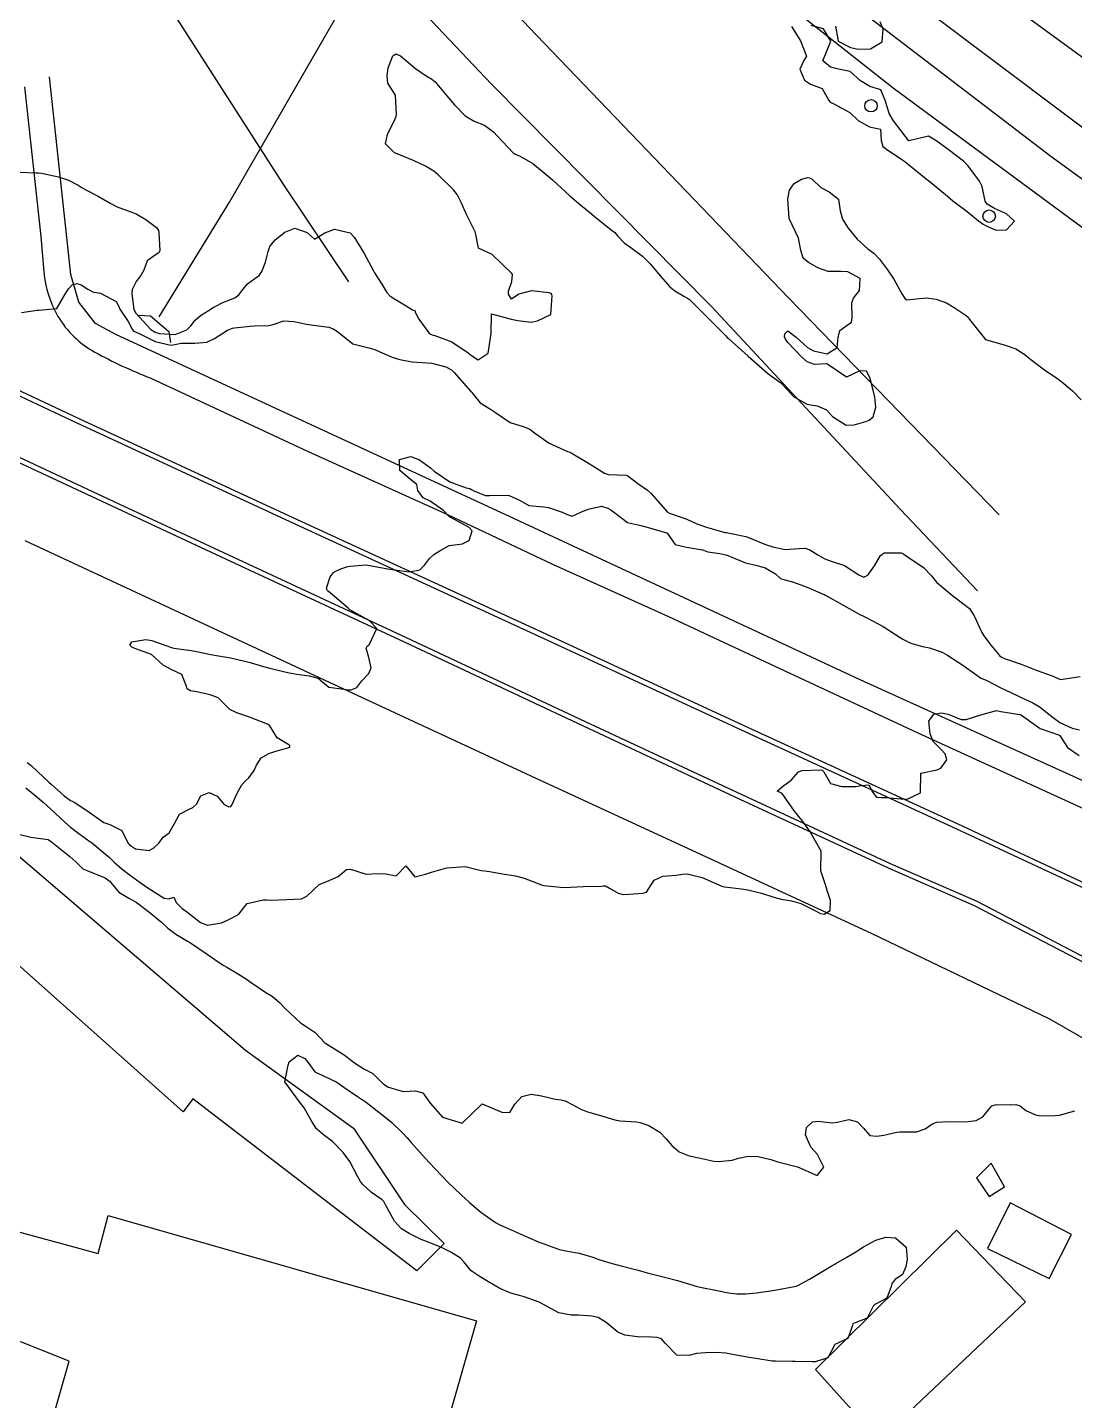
# Model space of a CAD drawing. Header units: metres. Extents: x 307586 to 320046, y 7427249 to 7434250.
# Drawn here: x 308590 to 308696, y 7432906.7 to 7433045.7 of the extents above; entities that cross this region are included whole.
import ezdxf

# ---------------------------------------------------------------- set-up
doc = ezdxf.new("R2010")
doc.units = ezdxf.units.M
doc.header["$MEASUREMENT"] = 0
for name, color, linetype in [('Area Verde e Lazer', 45, 'Continuous'), ('Curvas de Nivel 1m', 11, 'Continuous'), ('Curvas de Nivel 5m', 15, 'Continuous'), ('Divisa', 42, 'FENCELINE2'), ('Edificações', 30, 'Continuous'), ('Hidrografia', 140, 'Continuous'), ('Linha Férrea', 20, 'Continuous'), ('Pontes_Viadutos_Tubos', 190, 'Continuous'), ('Postes', 20, 'Continuous'), ('Vias Primárias', 230, 'Continuous')]:
    doc.layers.add(name, color=color, linetype=linetype)
doc.linetypes.add('FENCELINE2', pattern='A,0.25,-0.1,[132,ltypeshp.shx,S=0.1,R=0,X=-0.1,Y=0],-0.1,1', length=1.45)

msp = doc.modelspace()

# ---------------------------------------------------------------- linework, layer by layer
at = {"layer": 'Area Verde e Lazer'}
msp.add_lwpolyline([(308786.79, 7432906.63), (308789.59, 7432909.6), (308793.39, 7432912.07, 0.751733), (308792.97, 7432913.46), (308787.46, 7432915.95), (308779.92, 7432919.49), (308766.24, 7432925.82), (308751.73, 7432932.62), (308738.84, 7432938.96), (308726.2, 7432944.93), (308712.39, 7432951.35), (308698.52, 7432957.83), (308684.01, 7432964.61), (308663.17, 7432974.19), (308642.76, 7432983.64), (308618.02, 7432995.02), (308595.06, 7433005.67), (308572.09, 7433016.47)], format="xyb", dxfattribs=at)
msp.add_lwpolyline([(308581.1, 7433005.99), (308598.79, 7432997.73), (308611.82, 7432991.66), (308628.36, 7432983.98), (308646.48, 7432975.47), (308662.35, 7432968.06), (308677.35, 7432961.09), (308686.06, 7432957.29), (308698.23, 7432950.95), (308706.23, 7432946.51), (308714.54, 7432941.16), (308722, 7432935.96), (308728.53, 7432931.04), (308736.59, 7432923.43), (308747.77, 7432913.28), (308754.9, 7432907.67), (308763.75, 7432901.5)], dxfattribs=at)
at = {"layer": 'Curvas de Nivel 1m', "flags": 128}
for points, elevation in [([(308667.36, 7433045.81), (308668.28, 7433044.38), (308668.87, 7433042.83), (308668.62, 7433042.38), (308668.19, 7433041.5), (308668.67, 7433040.38), (308669.29, 7433039.97), (308670.48, 7433039.55), (308671.15, 7433038.34), (308671.27, 7433038.18), (308671.63, 7433037.98), (308673.25, 7433037.12), (308674.1, 7433036.31), (308675.24, 7433035.68), (308676.37, 7433035.42), (308676.43, 7433034.28), (308676.62, 7433033.68), (308677.21, 7433033.23), (308678.68, 7433032.26), (308679.2, 7433031.85), (308680.99, 7433030.41), (308681.17, 7433030.27), (308681.23, 7433030.22), (308683.16, 7433028.63), (308683.7, 7433028.19), (308685.14, 7433027.1), (308686.29, 7433026.16), (308686.77, 7433025.81), (308687.12, 7433025.61), (308688.07, 7433025.19), (308689.11, 7433025.24), (308689.94, 7433026.12), (308689.13, 7433026.87), (308687.89, 7433027.4), (308687.15, 7433027.84), (308686.97, 7433028.15), (308686.64, 7433029.63), (308686.4, 7433030.16), (308685.2, 7433031.74), (308684.77, 7433032.18), (308683.21, 7433033.38), (308682.06, 7433034.21), (308681.23, 7433034.72), (308679.22, 7433034.25), (308677.67, 7433036.27), (308677.25, 7433037), (308676.89, 7433038.28), (308676.4, 7433039.4), (308675.29, 7433039.76), (308674.36, 7433040.31), (308673.31, 7433041.26), (308672.13, 7433041.51), (308671.31, 7433041.7), (308670.54, 7433042.35), (308671.34, 7433044.34), (308670.59, 7433045.58), (308669.36, 7433045.92)], 711), ([(308671.83, 7433045.86), (308672.09, 7433044.33), (308673.34, 7433043.7), (308674.11, 7433043.54), (308675.34, 7433043.56), (308676.54, 7433044.28), (308676.65, 7433045.57), (308676.33, 7433046.29)], 711), ([(308589.17, 7433031.08), (308590.88, 7433031.01), (308591.17, 7433031.02), (308591.47, 7433030.99), (308593.17, 7433030.61), (308594.18, 7433030.25), (308595.16, 7433029.77), (308595.46, 7433029.56), (308596.02, 7433029.25), (308597.14, 7433028.68), (308598.41, 7433027.94), (308599.13, 7433027.57), (308600.12, 7433027.2), (308600.87, 7433026.93), (308601.12, 7433026.82), (308602.01, 7433026.28), (308603.11, 7433025.48), (308603.3, 7433025.16), (308603.34, 7433024.92), (308603.42, 7433023.16), (308603.32, 7433022.91), (308603.08, 7433022.73), (308602.14, 7433022.1), (308601.82, 7433021.17), (308601.54, 7433020.69), (308601.04, 7433020.02), (308600.64, 7433019.19), (308600.6, 7433018.76), (308600.81, 7433017.18), (308601.01, 7433016.79), (308602.54, 7433015.16), (308602.98, 7433014.87), (308603.4, 7433014.74), (308604.98, 7433014.65), (308606.18, 7433015.12), (308606.57, 7433015.53), (308607, 7433016.1), (308607.56, 7433016.55), (308608.42, 7433017.1), (308608.77, 7433017.34), (308609.02, 7433017.49), (308609.82, 7433017.87), (308611.03, 7433018.37), (308611.43, 7433018.65), (308611.75, 7433019.05), (308612.32, 7433019.77), (308613.05, 7433020.31), (308613.48, 7433020.61), (308613.76, 7433021.03), (308614.13, 7433021.96), (308614.41, 7433023.03), (308614.56, 7433023.55), (308615.1, 7433024.24), (308616.08, 7433025.01), (308617.11, 7433025.42), (308618.33, 7433024.98), (308619.1, 7433024.3), (308620.14, 7433024.95), (308621.11, 7433025.32), (308622.69, 7433024.92), (308623.1, 7433024.51), (308624.08, 7433022.91), (308625.06, 7433021.08), (308625.15, 7433020.9), (308625.89, 7433019.74), (308626.41, 7433018.88), (308626.71, 7433018.55), (308627.03, 7433018.37), (308628.35, 7433017.53), (308629.02, 7433017.15), (308629.23, 7433017.06), (308629.32, 7433016.85), (308629.66, 7433016.18), (308630.67, 7433014.82), (308630.84, 7433014.68), (308630.98, 7433014.62), (308631.27, 7433014.53), (308632.97, 7433013.9), (308634.63, 7433012.78), (308634.96, 7433012.5), (308635.65, 7433012.07), (308636.67, 7433012.75), (308636.98, 7433014.75), (308637.01, 7433016.75), (308639, 7433016.19), (308639.65, 7433016.07), (308641, 7433015.89), (308641.67, 7433016.03), (308643.01, 7433016.68), (308643.15, 7433018.56), (308643.12, 7433018.68), (308643.03, 7433018.78), (308642.84, 7433018.87), (308641.04, 7433019.07), (308639.75, 7433018.72), (308639.03, 7433018.23), (308638.71, 7433018.73), (308638.73, 7433019.04), (308639.05, 7433020.02), (308639.11, 7433020.73), (308639.05, 7433020.81), (308637.08, 7433022.75), (308635.69, 7433023.37), (308635.4, 7433024.78), (308635.35, 7433025.02), (308635.11, 7433025.51), (308634.47, 7433026.79), (308633.98, 7433027.95), (308633.53, 7433028.8), (308633.16, 7433029.29), (308631.62, 7433030.82), (308631.18, 7433031.17), (308630.32, 7433031.7), (308629.19, 7433032.24), (308627.61, 7433032.87), (308627.2, 7433033.04), (308626.28, 7433033.95), (308626.48, 7433034.88), (308627.24, 7433036.48), (308627.35, 7433036.76), (308627.37, 7433036.87), (308627.27, 7433038.87), (308626.5, 7433040.1), (308626.45, 7433040.88), (308626.55, 7433041.64), (308627.01, 7433042.87), (308627.32, 7433043.06), (308627.78, 7433042.87), (308629.3, 7433041.58), (308630.38, 7433040.83), (308630.96, 7433040.49), (308631.29, 7433040.21), (308632.49, 7433038.81), (308633.26, 7433037.88), (308634.34, 7433036.79), (308635.24, 7433036.24), (308636.29, 7433035.82), (308637.23, 7433035.14), (308637.58, 7433034.75), (308639.21, 7433033.05), (308639.39, 7433032.91), (308639.83, 7433032.72), (308641.19, 7433031.94), (308642.75, 7433030.68), (308643.17, 7433030.31), (308644.96, 7433028.66), (308645.15, 7433028.49), (308646.05, 7433027.73), (308647.13, 7433026.85), (308647.39, 7433026.63), (308649.11, 7433025.25), (308649.47, 7433024.96), (308649.77, 7433024.6), (308650.41, 7433023.91), (308651.09, 7433023.46), (308652.28, 7433022.57), (308653.07, 7433021.78), (308654.11, 7433020.55), (308655.04, 7433019.46), (308655.55, 7433019.05), (308656.46, 7433018.52), (308656.84, 7433018.32), (308657.03, 7433018.18), (308658.74, 7433016.49), (308659.01, 7433016.22), (308660.76, 7433014.46), (308660.86, 7433014.34), (308660.98, 7433014.23), (308662.96, 7433012.44), (308664.94, 7433010.72), (308665.35, 7433010.41), (308666.27, 7433009.74), (308666.92, 7433009.08), (308667.56, 7433008.38), (308668.91, 7433007.58), (308669.97, 7433007.42), (308670.9, 7433007.01), (308671.5, 7433006.33), (308672.88, 7433005.47), (308673.71, 7433005.48), (308674.89, 7433005.82), (308675.22, 7433005.96), (308675.63, 7433006.29), (308675.9, 7433007.28), (308675.81, 7433008.29), (308675.64, 7433009.01), (308675.28, 7433010.29), (308674.94, 7433010.92), (308674.28, 7433010.97), (308672.93, 7433010.32), (308670.95, 7433011.68), (308669.7, 7433011.61), (308668.96, 7433011.86), (308668.36, 7433012.38), (308666.98, 7433013.84), (308666.74, 7433014.16), (308666.66, 7433014.39), (308666.68, 7433014.7), (308666.99, 7433015.02), (308667.84, 7433014.38), (308668.97, 7433013.34), (308669.59, 7433012.98), (308670.97, 7433012.67), (308671.97, 7433013.33), (308672.08, 7433014.33), (308672.26, 7433015.06), (308673, 7433015.6), (308673.43, 7433015.89), (308673.51, 7433016.32), (308673.48, 7433017.86), (308673.63, 7433018.31), (308674.24, 7433019.11), (308674.3, 7433020.31), (308673.06, 7433021), (308672.37, 7433021.02), (308671.06, 7433021.02), (308670.04, 7433021.39), (308669.08, 7433021.93), (308668.54, 7433022.38), (308668.29, 7433023.18), (308668.08, 7433024.38), (308667.12, 7433026.39), (308666.98, 7433028.39), (308667.16, 7433029.25), (308667.62, 7433029.94), (308668.36, 7433030.38), (308669.02, 7433030.53), (308669.17, 7433030.51), (308669.44, 7433030.37), (308670.33, 7433029.52), (308671.16, 7433029.07), (308672.13, 7433028.33), (308672.3, 7433027.16), (308672.52, 7433026.33), (308673.11, 7433025.41), (308674.01, 7433024.31), (308675.09, 7433023.32), (308675.69, 7433022.89), (308676.28, 7433022.28), (308677.07, 7433021.19), (308677.7, 7433020.26), (308678.52, 7433018.77), (308678.87, 7433018.25), (308679.03, 7433018.15), (308679.98, 7433018.24), (308681.03, 7433018.35), (308682, 7433018.21), (308683.03, 7433017.86), (308683.83, 7433017.39), (308685.02, 7433016.57), (308685.23, 7433016.39), (308685.39, 7433016.17), (308686.98, 7433014.15), (308688.98, 7433013.57), (308690.05, 7433013.19), (308690.97, 7433012.61), (308691.24, 7433012.38), (308691.58, 7433012.1), (308692.95, 7433011.07), (308694.41, 7433010.07), (308694.93, 7433009.69), (308695.81, 7433008.94), (308696.68, 7433008.03)], 712), ([(308589.45, 7433016.88), (308591.01, 7433017.09), (308591.2, 7433017.11), (308593.01, 7433017.28), (308593.76, 7433018.54), (308594.2, 7433019.27), (308594.59, 7433019.71), (308595.04, 7433019.81), (308595.46, 7433019.68), (308596.16, 7433019.24), (308596.73, 7433018.93), (308597.03, 7433018.9), (308597.43, 7433018.83), (308599.02, 7433017.99), (308599.27, 7433017.46), (308599.39, 7433017.2), (308600.22, 7433015.97), (308600.65, 7433015.18), (308600.78, 7433014.98), (308600.98, 7433014.9), (308601.49, 7433014.66), (308602.97, 7433013.92), (308604.54, 7433013.57), (308604.97, 7433013.62), (308605.59, 7433013.75), (308606.97, 7433013.78), (308608.2, 7433013.86), (308608.97, 7433014.23), (308610.3, 7433015.07), (308610.78, 7433015.27), (308610.99, 7433015.31), (308612.57, 7433015.47), (308612.99, 7433015.51), (308614.47, 7433015.55), (308614.99, 7433015.68), (308615.97, 7433016.03), (308617, 7433015.97), (308618.27, 7433015.7), (308618.99, 7433015.59), (308620.54, 7433015.39), (308620.99, 7433015.23), (308621.43, 7433014.94), (308622.97, 7433013.69), (308624.59, 7433013.28), (308624.97, 7433013.19), (308625.18, 7433013.11), (308625.69, 7433012.89), (308626.95, 7433012.34), (308627.71, 7433012.11), (308628.95, 7433011.87), (308629.98, 7433011.81), (308630.95, 7433011.74), (308632.37, 7433011.37), (308632.94, 7433011.06), (308633.22, 7433010.8), (308634.91, 7433008.88), (308634.97, 7433008.83), (308635.02, 7433008.78), (308635.86, 7433007.72), (308636.9, 7433007.08), (308637.42, 7433006.74), (308638.88, 7433005.73), (308640.3, 7433005.28), (308640.87, 7433005.07), (308641.34, 7433004.7), (308642.85, 7433003.63), (308644.7, 7433002.81), (308644.84, 7433002.77), (308644.93, 7433002.74), (308645.05, 7433002.66), (308646.83, 7433001.63), (308648.45, 7433000.61), (308648.81, 7433000.48), (308650.62, 7433000.39), (308650.81, 7433000.33), (308651.8, 7432999.57), (308652.8, 7432998.89), (308653.17, 7432998.56), (308654.77, 7432996.69), (308654.84, 7432996.61), (308655.02, 7432996.54), (308656.76, 7432995.93), (308657.77, 7432995.49), (308658.75, 7432995.12), (308660.6, 7432994.61), (308660.74, 7432994.58), (308661.44, 7432994.45), (308662.74, 7432994.2), (308663.11, 7432994.07), (308664.73, 7432993.37), (308665.46, 7432993.14), (308666.73, 7432992.88), (308668.12, 7432992.98), (308668.73, 7432993), (308669.22, 7432992.85), (308670.01, 7432992.35), (308670.72, 7432991.92), (308671.36, 7432991.69), (308672.71, 7432991.25), (308674.16, 7432990.31), (308674.69, 7432990.09), (308675.09, 7432990.29), (308675.77, 7432991.22), (308676.37, 7432992.28), (308676.73, 7432992.53), (308678.45, 7432992.53), (308678.72, 7432992.39), (308678.95, 7432992.25), (308680.71, 7432991.05), (308681.53, 7432990.22), (308682.03, 7432989.56), (308682.68, 7432989.02), (308683.69, 7432988.19), (308684.67, 7432987.43), (308685.39, 7432986.9), (308685.86, 7432986.16), (308686.63, 7432984.47), (308686.83, 7432984.15), (308687.58, 7432983.17), (308688.4, 7432982.13), (308688.6, 7432981.97), (308688.9, 7432981.83), (308690.59, 7432981.28), (308691.94, 7432980.74), (308692.58, 7432980.49), (308693.75, 7432980.07), (308694.57, 7432979.72), (308696.57, 7432980.03)], 713), ([(308590.02, 7432971.31), (308590.27, 7432971.12), (308590.45, 7432970.98), (308592.23, 7432969.28), (308592.43, 7432969.1), (308593.77, 7432967.92), (308594.41, 7432967.46), (308594.56, 7432967.41), (308594.84, 7432967.25), (308596.4, 7432966.2), (308597.76, 7432965.22), (308598.38, 7432965.02), (308599.6, 7432964.41), (308600.19, 7432963.18), (308600.36, 7432962.96), (308600.96, 7432962.57), (308602.35, 7432962.4), (308602.84, 7432962.67), (308603.32, 7432963.15), (308603.76, 7432963.75), (308604.37, 7432964.19), (308604.91, 7432965.13), (308605.44, 7432966.08), (308606.41, 7432966.59), (308606.76, 7432966.76), (308607.13, 7432967.1), (308607.58, 7432967.94), (308608.42, 7432968.27), (308609.23, 7432967.89), (308609.93, 7432967.07), (308610.41, 7432966.81), (308610.61, 7432966.86), (308610.77, 7432967.06), (308611.27, 7432968.21), (308611.75, 7432969.05), (308612.07, 7432969.41), (308612.44, 7432969.77), (308612.97, 7432970.51), (308613.23, 7432971.03), (308613.7, 7432971.79), (308614.47, 7432972.21), (308615.07, 7432972.42), (308616.48, 7432972.82), (308616.6, 7432972.87), (308616.6, 7432972.99), (308616.48, 7432973.11), (308615.31, 7432973.82), (308614.57, 7432975.02), (308614.5, 7432975.1), (308614.34, 7432975.19), (308612.52, 7432975.89), (308611.22, 7432976.35), (308610.53, 7432976.67), (308610.13, 7432977.07), (308609.33, 7432977.87), (308608.54, 7432978.16), (308607.18, 7432978.47), (308606.55, 7432978.58), (308606.2, 7432978.77), (308606.11, 7432979.12), (308605.65, 7432980.21), (308604.57, 7432980.72), (308603.78, 7432981.15), (308602.59, 7432982.23), (308600.92, 7432982.85), (308600.6, 7432982.97), (308600.4, 7432983.18), (308600.61, 7432983.54), (308602.01, 7432983.77), (308602.61, 7432983.65), (308604.03, 7432983.15), (308604.6, 7432982.94), (308604.85, 7432982.89), (308606.6, 7432982.66), (308607.14, 7432982.56), (308608.59, 7432982.26), (308609.59, 7432982.08), (308610.59, 7432981.89), (308612.05, 7432981.58), (308612.58, 7432981.44), (308613.94, 7432981.03), (308614.57, 7432980.85), (308616.07, 7432980.5), (308616.57, 7432980.39), (308617.31, 7432980.24), (308618.56, 7432980.07), (308619.46, 7432979.85), (308620.55, 7432978.94), (308622.55, 7432978.67), (308622.81, 7432978.66), (308623.37, 7432978.91), (308623.87, 7432979.59), (308624.57, 7432980.33), (308624.82, 7432980.9), (308624.59, 7432981.95), (308624.32, 7432982.9), (308624.43, 7432983.08), (308624.61, 7432983.23), (308625.4, 7432984.89), (308624.63, 7432985.7), (308622.98, 7432986.59), (308622.65, 7432986.78), (308622.48, 7432986.92), (308620.67, 7432988.5), (308620.42, 7432988.69), (308620.31, 7432988.95), (308620.68, 7432990.12), (308621.06, 7432990.57), (308621.74, 7432990.93), (308622.46, 7432991.15), (308622.7, 7432991.18), (308624.3, 7432991.31), (308624.7, 7432991.27), (308626.69, 7432990.87), (308628.69, 7432990.63), (308629.76, 7432990.83), (308630.22, 7432991.3), (308630.71, 7432991.95), (308631.17, 7432992.36), (308631.87, 7432992.81), (308632.41, 7432993.11), (308632.73, 7432993.27), (308634.06, 7432993.46), (308634.73, 7432993.8), (308635.03, 7432994.78), (308634.75, 7432995.09), (308634.05, 7432995.49), (308632.76, 7432996.18), (308632.13, 7432996.81), (308630.78, 7432997.76), (308630.08, 7432998.12), (308629.54, 7432998.84), (308629.43, 7432999.47), (308628.8, 7432999.95), (308627.73, 7433000.86), (308627.7, 7433001.99), (308628.83, 7433002.29), (308629.72, 7433001.95), (308630.82, 7433001.14), (308631.2, 7433000.82), (308632.8, 7432999.74), (308634.45, 7432999.13), (308634.8, 7432999.04), (308634.97, 7432998.95), (308635.29, 7432998.77), (308636.38, 7432998.35), (308636.79, 7432998.33), (308637.17, 7432998.37), (308638.79, 7432998.35), (308639.91, 7432997.84), (308640.78, 7432997.33), (308642.26, 7432997.21), (308642.78, 7432997.14), (308644.14, 7432996.67), (308644.77, 7432996.38), (308645.16, 7432996.26), (308646.04, 7432996.64), (308646.78, 7432996.95), (308648.14, 7432997.25), (308648.78, 7432997.07), (308649.08, 7432996.9), (308649.48, 7432996.6), (308650.76, 7432995.62), (308651.99, 7432995.33), (308652.75, 7432995.12), (308654.71, 7432994.57), (308654.74, 7432994.56), (308654.78, 7432994.54), (308655.58, 7432993.38), (308656.73, 7432993.12), (308658.37, 7432992.85), (308658.73, 7432992.7), (308658.89, 7432992.65), (308660.1, 7432992.47), (308660.72, 7432992.35), (308660.91, 7432992.26), (308662.71, 7432991.53), (308663.87, 7432991.26), (308664.7, 7432991.02), (308665.74, 7432990.4), (308666.25, 7432989.95), (308666.69, 7432989.81), (308667.46, 7432989.6), (308668.68, 7432989.15), (308669.25, 7432988.93), (308670.58, 7432988.34), (308670.64, 7432988.31), (308670.67, 7432988.3), (308670.75, 7432988.27), (308672.66, 7432987.19), (308674.29, 7432986.3), (308674.65, 7432986.11), (308675, 7432985.94), (308676.63, 7432985.07), (308677.89, 7432984.26), (308678.62, 7432983.81), (308679.45, 7432983.4), (308680.61, 7432983.05), (308681.31, 7432982.92), (308682.61, 7432982.48), (308683.07, 7432982.2), (308684.59, 7432981.24), (308686.11, 7432980.16), (308686.37, 7432979.95), (308686.57, 7432979.84), (308687.12, 7432979.6), (308688.56, 7432978.88), (308690.2, 7432978.11), (308690.55, 7432977.94), (308691.8, 7432977.35), (308692.54, 7432976.91), (308693.56, 7432976.07), (308694.52, 7432975.35), (308695.76, 7432974.8), (308696.51, 7432974.61)], 714), ([(308589.12, 7432964.07), (308590.37, 7432963.74), (308592.12, 7432963.53), (308592.36, 7432963.36), (308592.47, 7432963.28), (308594.34, 7432961.81), (308594.93, 7432961.25), (308595.64, 7432960.55), (308596.32, 7432960.29), (308597.89, 7432959.64), (308598.31, 7432959.34), (308598.39, 7432959.29), (308598.46, 7432959.21), (308599.28, 7432958.18), (308600.3, 7432957.59), (308601.03, 7432957.17), (308602.28, 7432956.21), (308603.59, 7432955.15), (308604.26, 7432954.55), (308605.04, 7432953.92), (308606.24, 7432953.23), (308606.45, 7432953.11), (308608.23, 7432951.91), (308609.44, 7432951.07), (308609.91, 7432950.76), (308610.21, 7432950.59), (308611.31, 7432949.94), (308612.2, 7432949.37), (308612.68, 7432949.04), (308614.18, 7432948.04), (308614.8, 7432947.64), (308615.53, 7432947), (308616.16, 7432946.38), (308617.66, 7432944.97), (308618.14, 7432944.64), (308619.17, 7432943.99), (308620.12, 7432942.94), (308622.1, 7432941.7), (308623.12, 7432940.91), (308624.09, 7432940.28), (308625, 7432939.81), (308625.92, 7432938.87), (308626.01, 7432938.81), (308626.07, 7432938.77), (308626.46, 7432938.47), (308628.06, 7432938.01), (308629.31, 7432938.08), (308630.06, 7432937.86), (308630.78, 7432936.81), (308632.03, 7432935.42), (308634.02, 7432934.78), (308635.04, 7432935.77), (308636.05, 7432936.75), (308638.04, 7432935.92), (308638.87, 7432935.89), (308639.37, 7432936.71), (308640.06, 7432937.51), (308641.02, 7432937.73), (308642.06, 7432937.57), (308643.49, 7432937.23), (308644.06, 7432937.15), (308644.46, 7432937.06), (308645.22, 7432936.64), (308646.05, 7432936.21), (308646.73, 7432935.94), (308648.04, 7432935.56), (308649.49, 7432935.13), (308650.03, 7432935.03), (308651.66, 7432934.94), (308652.03, 7432934.87), (308652.92, 7432934.55), (308654.02, 7432933.89), (308654.68, 7432933.2), (308655.24, 7432932.52), (308655.99, 7432931.89), (308656.99, 7432931.5), (308657.98, 7432931.29), (308659.51, 7432930.94), (308659.98, 7432930.9), (308661.37, 7432931.06), (308661.98, 7432931.24), (308662.96, 7432931.46), (308663.99, 7432931.42), (308665.27, 7432931.12), (308665.98, 7432930.89), (308667.97, 7432930.37), (308669.96, 7432929.5), (308670.62, 7432930.34), (308669.99, 7432931.62), (308669.33, 7432932.36), (308668.77, 7432933.61), (308668.89, 7432934.36), (308669.47, 7432934.92), (308670.03, 7432935.01), (308671.52, 7432934.84), (308672.03, 7432934.9), (308673.16, 7432935.18), (308674.03, 7432934.92), (308674.65, 7432934.29), (308675.28, 7432933.55), (308676.01, 7432933.47), (308676.7, 7432933.58), (308678.02, 7432933.9), (308678.34, 7432933.92), (308680.02, 7432933.93), (308680.9, 7432934.22), (308681.56, 7432934.68), (308682.03, 7432934.9), (308683.28, 7432934.95), (308684.03, 7432934.92), (308685.25, 7432934.95), (308686.04, 7432935.05), (308686.74, 7432935.45), (308687.28, 7432936.14), (308687.64, 7432936.55), (308688.06, 7432936.68), (308689.51, 7432936.66), (308690.06, 7432936.68), (308690.49, 7432936.54), (308691.08, 7432936.09), (308692.05, 7432935.63), (308692.59, 7432935.53), (308694.05, 7432935.57), (308694.48, 7432935.62), (308696.05, 7432936.03)], 716)]:
    msp.add_lwpolyline(points, dxfattribs=dict(at, elevation=elevation))
at = {"layer": 'Curvas de Nivel 1m', "elevation": 717, "flags": 128}
msp.add_lwpolyline([(308677.89, 7432923.17), (308678.98, 7432922.24), (308679.08, 7432921.03), (308678.92, 7432920.24), (308678.61, 7432919.48), (308677.84, 7432918.97), (308677.52, 7432918.57), (308677.46, 7432918.25), (308677, 7432917.08), (308675.81, 7432916.45), (308675.63, 7432916.27), (308675.01, 7432915.06), (308673.79, 7432914.59), (308673.58, 7432914.51), (308673.52, 7432914.3), (308673.07, 7432913.01), (308671.76, 7432912.38), (308671.7, 7432912.32), (308671.03, 7432911.05), (308669.74, 7432910.63), (308669.46, 7432910.63), (308667.74, 7432910.65), (308667.45, 7432910.66), (308665.74, 7432910.7), (308665.42, 7432910.71), (308663.74, 7432910.96), (308663.09, 7432911.08), (308661.75, 7432911.32), (308660.7, 7432911.5), (308659.75, 7432911.59), (308658.67, 7432911.56), (308657.75, 7432911.49), (308656.96, 7432911.28), (308655.74, 7432911.31), (308654.57, 7432912.53), (308654.19, 7432912.96), (308653.77, 7432913.1), (308653.19, 7432913.13), (308651.77, 7432913.18), (308650.51, 7432913.32), (308649.77, 7432913.65), (308648.62, 7432914.6), (308647.79, 7432915.12), (308647.14, 7432915.27), (308645.79, 7432915.35), (308645.07, 7432915.37), (308643.8, 7432915.61), (308641.81, 7432916.68), (308640.32, 7432917.2), (308639.82, 7432917.34), (308638.95, 7432917.6), (308637.83, 7432918.06), (308636.7, 7432918.74), (308635.84, 7432919.25), (308634.95, 7432919.86), (308634.2, 7432920.77), (308633.86, 7432921.14), (308632.9, 7432921.75), (308631.87, 7432922.25), (308630.41, 7432922.81), (308629.89, 7432923.03), (308628.66, 7432923.61), (308627.9, 7432924.11), (308627.2, 7432924.86), (308626.27, 7432926.52), (308626.09, 7432926.87), (308625.93, 7432927.04), (308624.85, 7432927.79), (308623.95, 7432928.63), (308623.75, 7432928.9), (308623.44, 7432929.43), (308622.68, 7432930.91), (308621.99, 7432931.84), (308620.91, 7432932.93), (308620.01, 7432933.61), (308619.28, 7432934.21), (308618.82, 7432934.96), (308618.04, 7432936.35), (308617.58, 7432936.97), (308616.07, 7432938.99), (308616.41, 7432940.66), (308616.53, 7432940.99), (308617.41, 7432941.67), (308618.1, 7432941.34), (308618.42, 7432940.97), (308619.12, 7432939.99), (308620.08, 7432939.55), (308621.36, 7432938.93), (308622.07, 7432938.45), (308623.45, 7432937.51), (308624.05, 7432937.1), (308624.17, 7432937.01), (308624.34, 7432936.9), (308626.03, 7432935.57), (308626.91, 7432934.86), (308628.01, 7432933.82), (308628.48, 7432933.31), (308628.88, 7432932.84), (308629.98, 7432931.58), (308630.69, 7432930.81), (308631.96, 7432929.48), (308632.63, 7432928.79), (308633.94, 7432927.54), (308634.35, 7432927.18), (308634.79, 7432926.77), (308635.92, 7432925.77), (308637.39, 7432924.74), (308637.9, 7432924.46), (308638.38, 7432924.25), (308639.89, 7432923.58), (308640.51, 7432923.32), (308641.88, 7432922.73), (308642.01, 7432922.68), (308643.87, 7432922.01), (308644.7, 7432921.82), (308645.87, 7432921.63), (308647.26, 7432921.22), (308647.86, 7432921.01), (308649.2, 7432920.6), (308649.85, 7432920.42), (308651.32, 7432920.04), (308651.85, 7432919.9), (308652.74, 7432919.65), (308653.84, 7432919.36), (308654.52, 7432919.21), (308655.84, 7432918.86), (308657.03, 7432918.5), (308657.83, 7432918.26), (308658.13, 7432918.19), (308659.83, 7432917.84), (308661, 7432917.63), (308661.82, 7432917.53), (308662.74, 7432917.52), (308663.82, 7432917.62), (308665.24, 7432917.81), (308665.83, 7432917.91), (308666.23, 7432917.99), (308667.83, 7432918.3), (308667.89, 7432918.32), (308667.99, 7432918.37), (308669.19, 7432919.01), (308669.84, 7432919.4), (308671.37, 7432920.33), (308671.68, 7432920.49), (308671.86, 7432920.58), (308672.96, 7432921.22), (308673.88, 7432921.77), (308674.19, 7432921.98), (308674.64, 7432922.29), (308675.89, 7432922.94), (308676.91, 7432923.24)], close=True, dxfattribs=at)
at = {"layer": 'Curvas de Nivel 5m', "elevation": 715, "flags": 128}
msp.add_lwpolyline([(308589.87, 7432968.75), (308590.42, 7432968.3), (308591.63, 7432967.29), (308592.4, 7432966.58), (308593.83, 7432965.27), (308594.38, 7432964.78), (308595.23, 7432964.11), (308596.36, 7432963.32), (308596.49, 7432963.23), (308598.34, 7432961.68), (308598.86, 7432961.2), (308599.63, 7432960.5), (308600.32, 7432959.97), (308601.45, 7432959.17), (308602.31, 7432958.56), (308603.88, 7432957.56), (308604.3, 7432957.5), (308604.86, 7432957.69), (308605.1, 7432957.13), (308605.69, 7432956.52), (308606.28, 7432956.11), (308607.56, 7432955.1), (308608.26, 7432954.83), (308609.69, 7432955.07), (308610.06, 7432955.26), (308610.27, 7432955.36), (308611.4, 7432955.93), (308612.29, 7432957.04), (308613.91, 7432957.41), (308614.3, 7432957.39), (308614.65, 7432957.37), (308616.3, 7432957.43), (308617.77, 7432957.5), (308618.3, 7432957.77), (308619.57, 7432958.95), (308620.32, 7432959.26), (308621.49, 7432959.76), (308622.33, 7432960.47), (308622.74, 7432960.51), (308624.32, 7432960), (308625.51, 7432960.07), (308626.32, 7432960.05), (308627.34, 7432959.84), (308628.33, 7432960.85), (308629.23, 7432959.74), (308630.32, 7432960.01), (308630.92, 7432960.22), (308632.33, 7432960.61), (308632.49, 7432960.64), (308634.33, 7432960.78), (308635.96, 7432960.39), (308636.33, 7432960.34), (308636.79, 7432960.29), (308638.33, 7432960), (308639.44, 7432959.82), (308640.32, 7432959.61), (308642.06, 7432958.94), (308642.31, 7432958.86), (308644.31, 7432958.66), (308646.31, 7432958.75), (308648.14, 7432958.79), (308648.31, 7432958.81), (308648.53, 7432958.82), (308648.93, 7432958.6), (308649.81, 7432958.09), (308650.31, 7432957.96), (308650.89, 7432957.99), (308652.31, 7432958.07), (308652.68, 7432958.19), (308652.93, 7432958.55), (308653.47, 7432959.4), (308654.33, 7432959.8), (308655.7, 7432959.89), (308656.33, 7432960.01), (308656.79, 7432960.04), (308658.32, 7432959.67), (308659.77, 7432959.02), (308660.32, 7432958.79), (308660.58, 7432958.73), (308662.31, 7432958.53), (308662.93, 7432958.43), (308664.31, 7432958.09), (308665.56, 7432957.66), (308666.3, 7432957.47), (308667.37, 7432957.31), (308668.3, 7432957.05), (308669.65, 7432956.36), (308670.29, 7432956.03), (308670.66, 7432955.97), (308671.28, 7432956.34), (308671.3, 7432957.34), (308670.98, 7432958.34), (308670.82, 7432958.84), (308670.33, 7432960.35), (308670.36, 7432962.35), (308669.22, 7432964.36), (308668.4, 7432965.48), (308667.67, 7432966.38), (308666.43, 7432968.16), (308666.29, 7432968.25), (308665.9, 7432968.4), (308666.44, 7432968.89), (308667.32, 7432969.51), (308668.07, 7432970.37), (308668.34, 7432970.48), (308668.45, 7432970.49), (308670.24, 7432970.57), (308670.46, 7432970.53), (308670.62, 7432970.35), (308671.3, 7432969.2), (308672.44, 7432968.88), (308673.86, 7432968.89), (308674.44, 7432968.98), (308675.19, 7432969.04), (308675.58, 7432968.28), (308675.96, 7432967.81), (308676.43, 7432967.76), (308676.92, 7432967.78), (308678.43, 7432967.63), (308679.08, 7432967.59), (308680.43, 7432968.23), (308680.45, 7432970.23), (308682.1, 7432970.57), (308682.46, 7432970.75), (308683.07, 7432971.59), (308682.91, 7432972.2), (308682.49, 7432972.62), (308681.71, 7432973.43), (308681.41, 7432974.22), (308681.27, 7432975.48), (308681.75, 7432976.21), (308682.53, 7432976.33), (308683.21, 7432976.19), (308684.53, 7432975.66), (308685.05, 7432975.65), (308686.53, 7432976.15), (308688.11, 7432976.56), (308688.54, 7432976.49), (308690.46, 7432976.18), (308690.53, 7432976.17), (308690.57, 7432976.15), (308690.65, 7432976.11), (308692.51, 7432974.76), (308694.47, 7432974.09), (308694.5, 7432974.08), (308694.52, 7432974.06), (308695.28, 7432972.84), (308696.48, 7432972.03)], dxfattribs=at)
at = {"layer": 'Divisa'}
msp.add_lwpolyline([(309135.72, 7432709.42), (309098.99, 7432735.04), (309071.82, 7432753.62), (309042.69, 7432774.32), (309015.03, 7432793.78), (308995.57, 7432808.82), (308965.43, 7432831.23), (308942.79, 7432848.22), (308922.56, 7432862.26), (308919.08, 7432864.45), (308901.46, 7432873.16), (308879.22, 7432884.6), (308862.65, 7432891.96), (308833.75, 7432905.31), (308792.76, 7432924.42), (308750.43, 7432944.02), (308722.86, 7432957.66), (308674.3, 7432979.67), (308639.32, 7432995.97), (308599, 7433014.64), (308596.94, 7433015.74), (308595.23, 7433017.93), (308594.42, 7433020.71), (308592.27, 7433040.73)], dxfattribs=at)
at = {"layer": 'Edificações'}
msp.add_lwpolyline([(308579.23, 7432970.34), (308612.1, 7432942.18), (308623.02, 7432934.3), (308628.19, 7432926.56), (308632.2, 7432922.62), (308629.46, 7432919.83), (308606.79, 7432937.26), (308605.79, 7432935.96), (308576.56, 7432961.98)], dxfattribs=at)
for points in [[(308686.09, 7432929.27), (308687.35, 7432927.37), (308688.91, 7432928.36), (308687.57, 7432930.76)], [(308689.48, 7432926.73), (308687.21, 7432922.12), (308693.45, 7432919.08), (308695.71, 7432923.54)], [(308597.21, 7432921.61), (308598.21, 7432925.45), (308635.48, 7432914.8), (308627.88, 7432888.2), (308590.86, 7432898.77), (308594.27, 7432910.69), (308584.42, 7432914.6), (308587, 7432924.38)], [(308684.05, 7432923.96), (308669.8, 7432909.84), (308676.24, 7432902.7), (308691.05, 7432916.72)]]:
    msp.add_lwpolyline(points, close=True, dxfattribs=at)
at = {"layer": 'Hidrografia'}
msp.add_lwpolyline([(308603.38, 7433016.42), (308610.5, 7433028.03), (308621.7, 7433047.48), (308631.61, 7433065.06), (308633.65, 7433068.51)], dxfattribs=at)
at = {"layer": 'Linha Férrea'}
for points in [[(308493.57, 7433216.11), (308507.48, 7433195.51), (308522.11, 7433176.83), (308535, 7433162.76), (308554.92, 7433144.04), (308593.3, 7433110.38), (308614.27, 7433091.91), (308643.66, 7433066.49), (308677.66, 7433039.6), (308711.86, 7433014.37), (308750.93, 7432986.17), (308808.81, 7432945.34), (308831.71, 7432932.53), (308852.6, 7432920.82), (308870.65, 7432910.83)], [(308516.95, 7433189.72), (308529.1, 7433175.41), (308552.35, 7433153.15), (308578.36, 7433129.42), (308604.88, 7433105.6), (308627.85, 7433085.41), (308666.08, 7433053.8), (308693.59, 7433032.69), (308717.97, 7433014.99), (308753.65, 7432989.4), (308786.49, 7432966.02), (308815.79, 7432945.46), (308839.34, 7432928.25)], [(308580.14, 7433142.44), (308597.13, 7433126.09), (308613.4, 7433111.12), (308629.84, 7433096.57), (308644.34, 7433084.09), (308660.01, 7433071.18), (308673.51, 7433060.51), (308687.25, 7433049.71), (308704.41, 7433037.18), (308720.89, 7433024.92), (308739.78, 7433011.07), (308763.84, 7432994.11), (308828.97, 7432947.45), (308846.35, 7432935.14), (308862.3, 7432923.73), (308880, 7432911.15), (308897.69, 7432898.44)], [(309086.23, 7432763.82), (309070.02, 7432772.8), (309047.32, 7432786.38), (309025.9, 7432800.4), (309003.33, 7432816.3), (308981.55, 7432832.51), (308955.97, 7432849.83), (308907.47, 7432884.62), (308877.87, 7432905.7), (308854.25, 7432922.49), (308826.03, 7432942.63), (308796.13, 7432963.72), (308761.71, 7432988.57), (308737.54, 7433006.04), (308702.58, 7433031.26), (308666.12, 7433058.67), (308639.54, 7433080.53), (308616.34, 7433100.86), (308586.52, 7433127.37)], [(308555.36, 7433125.12), (308563.03, 7433112.74), (308569.76, 7433101.09), (308582.83, 7433079.58), (308594.43, 7433062.2), (308604.21, 7433048.08), (308615.9, 7433029.9), (308622.53, 7433019.96)], [(308556.45, 7433125.58), (308572.38, 7433107.48), (308587.79, 7433090.87), (308609.02, 7433069.42), (308623.08, 7433054.74), (308636.99, 7433040), (308659.28, 7433017.48), (308678.4, 7432996.93), (308686.18, 7432988.69)], [(308688.37, 7432996.4), (308667.07, 7433018.36), (308641.54, 7433044.96), (308618.11, 7433069.6), (308593.55, 7433095.15), (308583.8, 7433105.53)]]:
    msp.add_lwpolyline(points, dxfattribs=at)
at = {"layer": 'Pontes_Viadutos_Tubos'}
msp.add_lwpolyline([(308601.29, 7433016.59), (308602.5, 7433016.54), (308604.36, 7433014.95), (308604.51, 7433013.82)], dxfattribs=at)
at = {"layer": 'Postes'}
for centre in [(308675.41, 7433037.8), (308687.36, 7433026.62)]:
    msp.add_circle(centre, 0.629, dxfattribs=at)
at = {"layer": 'Vias Primárias'}
for points in [[(308589.73, 7433039.72), (308591.41, 7433024.57), (308591.7, 7433020.97, 0.112922), (308593.13, 7433016.48, 0.135175), (308596.86, 7433012.86, 0.033505), (308602.51, 7433010.23), (308618.44, 7433002.8), (308632.54, 7432996.42), (308643.19, 7432991.39), (308654.9, 7432986.09), (308666.68, 7432980.6), (308680.16, 7432974.32), (308734.68, 7432949.37), (308773.62, 7432930.59), (308810.23, 7432913.75), (308833.99, 7432902.45)], [(308787.18, 7432906.32), (308789.92, 7432909.21), (308793.66, 7432911.65, 0.713466), (308793.09, 7432913.95), (308787.67, 7432916.41), (308780.13, 7432919.94), (308766.45, 7432926.28), (308751.94, 7432933.07), (308739.06, 7432939.41), (308726.41, 7432945.39), (308712.61, 7432951.81), (308698.73, 7432958.29), (308684.22, 7432965.06), (308663.38, 7432974.64), (308642.97, 7432984.09), (308618.23, 7432995.48), (308595.27, 7433006.12), (308572.32, 7433016.91)]]:
    msp.add_lwpolyline(points, format="xyb", dxfattribs=at)
for points in [[(308580.89, 7433005.54), (308598.58, 7432997.28), (308611.61, 7432991.21), (308628.15, 7432983.53), (308646.27, 7432975.02), (308662.14, 7432967.61), (308677.15, 7432960.63), (308685.84, 7432956.84), (308697.99, 7432950.51), (308705.98, 7432946.08), (308714.26, 7432940.74), (308721.71, 7432935.56), (308728.2, 7432930.65), (308736.25, 7432923.06), (308747.45, 7432912.9), (308754.6, 7432907.26), (308763.48, 7432901.08)], [(308753.43, 7432899.83), (308743.37, 7432907.67), (308734.07, 7432915.94), (308725.8, 7432924.01), (308716.36, 7432931.11), (308705.31, 7432938.53), (308693.51, 7432945.34), (308675.52, 7432953.96), (308658.26, 7432961.95), (308641, 7432969.91), (308622.06, 7432978.74), (308589.81, 7432993.76)]]:
    msp.add_lwpolyline(points, dxfattribs=at)

doc.saveas('drawing.dxf')
